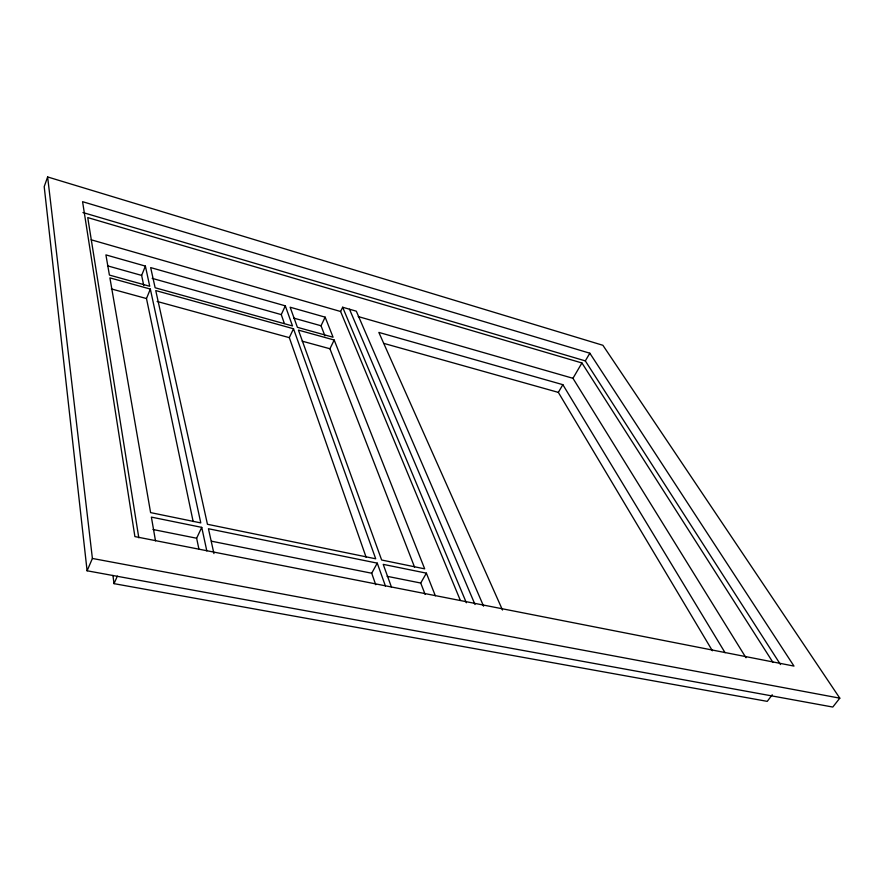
<?xml version="1.0" encoding="UTF-8"?>
<svg xmlns="http://www.w3.org/2000/svg" width="884" height="884" viewBox="0 0 884 884"><rect width="100%" height="100%" fill="white"/><g stroke="black" fill="none" stroke-linecap="round" stroke-linejoin="round"><path stroke-width="1.33" d="M47.637 176.955L44.2 186.646L87.096 570.788L832.794 707.045L839.8 698.161L602.899 345.29L47.637 176.955L92.4 558.456L87.096 570.788M143.76 285.565L141.639 275.41L145.385 266.095L105.914 254.89L109.406 275.068L149.739 286.272L145.385 266.095M193.154 521.582L146.479 298.549L150.346 289.079L109.903 277.874L150.6 512.609L200.778 522.908L150.346 289.079M772.24 694.769L767.246 701.366L114.025 583.65L117.362 576.125M284.361 323.456L281.267 314.605L285.311 305.842L150.667 267.598L155.131 287.764L292.493 325.953L285.311 305.842M366.098 557.185L289.322 337.644L293.499 328.749L155.75 290.571L207.453 524.278L375.711 558.798L293.499 328.749M198.845 548.754L196.635 538.234L201.74 527.372L151.385 517.107L155.496 540.853M324.936 335.854L321.025 325.765L325.146 317.157L290.129 307.212L297.4 327.312L333.08 337.235L325.146 317.157M460.266 600.192L340.605 311.499L342.661 307.245L356.318 311.19L483.592 606.192M414.574 567.152L329.931 348.76L334.185 340.02L298.416 330.108L381.645 560.014L424.685 568.854L334.185 340.02M375.722 584.711L371.711 573.23L377.258 563.141L208.447 528.742L213.939 553.583M425.138 594.402L420.729 583.031L426.386 573.152L383.214 564.357L391.479 587.186M712.394 650.768L558.345 392.386L562.854 384.673L378.838 332.406L502.51 610.026M745.997 657.762L572.954 378.297L581.937 362.97L87.748 217.586L138.81 537.803M780.506 664.569L585.319 360.893L589.838 353.213L82.577 201.685L134.898 536.588L793.976 666.083L589.838 353.213M92.4 558.456L839.8 698.161M153.031 529.516L196.635 538.234M211.409 541.185L371.711 573.23M387.07 576.302L420.729 583.031M111.34 288.924L146.479 298.549M157.153 301.466L289.322 337.644M302.162 341.158L329.931 348.76M107.505 265.83L141.639 275.41M152.17 278.361L281.267 314.605M293.842 318.129L321.025 325.765M383.866 343.401L558.345 392.386M91.185 239.796L340.605 311.499M358.219 316.56L572.954 378.297M82.952 212.536L585.319 360.893M581.937 362.97L773.003 662.459M562.854 384.673L725.068 652.701M349.5 309.223L475.028 604.534M342.661 307.245L466.365 602.766M426.386 573.152L435.348 595.794M377.258 563.141L385.424 585.993M201.74 527.372L206.823 550.931M112.931 575.44L114.025 583.65"/></g></svg>
